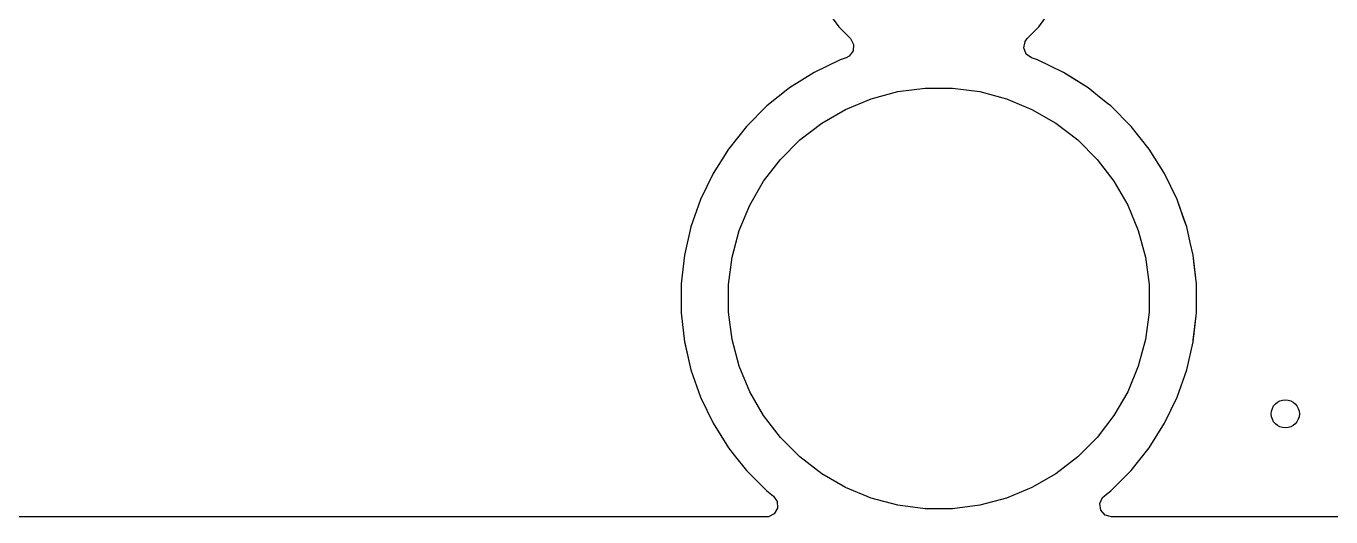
# Model space of a CAD drawing. Header units: inches. Extents: x 6.57 to 9.79, y -8.72 to -3.17.
# Drawn here: x 7.118 to 7.667, y -8.724 to -8.518 of the extents above; entities that cross this region are included whole.
import ezdxf

# ---------------------------------------------------------------- set-up
doc = ezdxf.new("R2010")
doc.units = ezdxf.units.IN
doc.header["$MEASUREMENT"] = 0
doc.layers.add('In2.Cu', color=33, linetype='CONTINUOUS', true_color=0xce7d2c)

msp = doc.modelspace()

# ---------------------------------------------------------------- linework, layer by layer
at = {"layer": 'In2.Cu', "linetype": 'CONTINUOUS'}
for p, q in [((7.45481, -8.51151), (7.45991, -8.51853)), ((7.45481, -8.51151), (7.45991, -8.51853)), ((7.45481, -8.51151), (7.45991, -8.51853)), ((7.45481, -8.51151), (7.45991, -8.51853)), ((7.54402, -8.51853), (7.54912, -8.51151)), ((7.54402, -8.51853), (7.54912, -8.51151)), ((7.54402, -8.51853), (7.54912, -8.51151)), ((7.45991, -8.51853), (7.45991, -8.51853)), ((7.45991, -8.51853), (7.46484, -8.52346)), ((7.45991, -8.51853), (7.45991, -8.51853)), ((7.45991, -8.51853), (7.46484, -8.52346)), ((7.45991, -8.51853), (7.45991, -8.51853)), ((7.45991, -8.51853), (7.46484, -8.52346)), ((7.45991, -8.51853), (7.45991, -8.51853)), ((7.45991, -8.51853), (7.46484, -8.52346)), ((7.53909, -8.52346), (7.54402, -8.51853)), ((7.53909, -8.52346), (7.54402, -8.51853)), ((7.53909, -8.52346), (7.54402, -8.51853)), ((7.53909, -8.52346), (7.54402, -8.51853)), ((7.54402, -8.51853), (7.546, -8.51581)), ((7.46484, -8.52346), (7.46616, -8.52588)), ((7.46484, -8.52346), (7.46616, -8.52588)), ((7.46484, -8.52346), (7.46616, -8.52588)), ((7.46484, -8.52346), (7.46616, -8.52588)), ((7.53821, -8.52466), (7.53909, -8.52346)), ((7.53821, -8.52466), (7.53909, -8.52346)), ((7.53821, -8.52466), (7.53909, -8.52346)), ((7.53821, -8.52466), (7.53909, -8.52346)), ((7.46596, -8.52862), (7.46431, -8.53082)), ((7.46596, -8.52862), (7.46431, -8.53082)), ((7.46596, -8.52862), (7.46431, -8.53082)), ((7.46596, -8.52862), (7.46431, -8.53082)), ((7.46616, -8.52588), (7.46596, -8.52862)), ((7.46616, -8.52588), (7.46596, -8.52862)), ((7.46616, -8.52588), (7.46596, -8.52862)), ((7.46616, -8.52588), (7.46596, -8.52862)), ((7.53768, -8.52736), (7.53821, -8.52466)), ((7.53768, -8.52736), (7.53821, -8.52466)), ((7.53768, -8.52736), (7.53821, -8.52466)), ((7.53768, -8.52736), (7.53821, -8.52466)), ((7.5387, -8.52992), (7.53768, -8.52736)), ((7.5387, -8.52992), (7.53768, -8.52736)), ((7.5387, -8.52992), (7.53768, -8.52736)), ((7.5387, -8.52992), (7.53768, -8.52736)), ((7.54093, -8.53152), (7.5387, -8.52992)), ((7.54093, -8.53152), (7.5387, -8.52992)), ((7.54093, -8.53152), (7.5387, -8.52992)), ((7.54093, -8.53152), (7.5387, -8.52992)), ((7.46046, -8.53241), (7.4495, -8.53769)), ((7.46046, -8.53241), (7.4495, -8.53769)), ((7.46046, -8.53241), (7.4495, -8.53769)), ((7.46046, -8.53241), (7.4495, -8.53769)), ((7.463, -8.53152), (7.46046, -8.53241)), ((7.463, -8.53152), (7.46046, -8.53241)), ((7.463, -8.53152), (7.46046, -8.53241)), ((7.463, -8.53152), (7.46046, -8.53241)), ((7.46046, -8.53241), (7.46046, -8.53241)), ((7.46046, -8.53241), (7.46046, -8.53241)), ((7.46046, -8.53241), (7.46046, -8.53241)), ((7.46046, -8.53241), (7.46046, -8.53241)), ((7.46431, -8.53082), (7.463, -8.53152)), ((7.46431, -8.53082), (7.463, -8.53152)), ((7.46431, -8.53082), (7.463, -8.53152)), ((7.46431, -8.53082), (7.463, -8.53152)), ((7.54347, -8.53241), (7.54093, -8.53152)), ((7.54347, -8.53241), (7.54093, -8.53152)), ((7.54347, -8.53241), (7.54093, -8.53152)), ((7.54347, -8.53241), (7.54093, -8.53152)), ((7.55443, -8.53769), (7.54347, -8.53241)), ((7.54347, -8.53241), (7.54347, -8.53241)), ((7.54347, -8.53241), (7.54347, -8.53241)), ((7.55443, -8.53769), (7.54347, -8.53241)), ((7.54347, -8.53241), (7.54347, -8.53241)), ((7.54347, -8.53241), (7.54347, -8.53241)), ((7.55443, -8.53769), (7.54347, -8.53241)), ((7.54347, -8.53241), (7.54347, -8.53241)), ((7.54347, -8.53241), (7.54347, -8.53241)), ((7.55443, -8.53769), (7.54347, -8.53241)), ((7.54347, -8.53241), (7.54347, -8.53241)), ((7.54347, -8.53241), (7.54347, -8.53241)), ((7.4495, -8.53769), (7.4392, -8.54416)), ((7.4495, -8.53769), (7.4392, -8.54416)), ((7.4495, -8.53769), (7.4392, -8.54416)), ((7.4495, -8.53769), (7.4392, -8.54416)), ((7.55761, -8.53969), (7.55443, -8.53769)), ((7.55712, -8.53938), (7.55443, -8.53769)), ((7.55761, -8.53969), (7.55443, -8.53769)), ((7.55761, -8.53969), (7.55443, -8.53769)), ((7.56473, -8.54416), (7.55712, -8.53938)), ((7.56473, -8.54416), (7.55761, -8.53969)), ((7.56473, -8.54416), (7.55761, -8.53969)), ((7.56473, -8.54416), (7.55761, -8.53969)), ((7.4392, -8.54416), (7.42969, -8.55174)), ((7.4392, -8.54416), (7.42969, -8.55174)), ((7.4392, -8.54416), (7.42969, -8.55174)), ((7.4392, -8.54416), (7.42969, -8.55174)), ((7.47349, -8.54873), (7.48468, -8.54573)), ((7.47349, -8.54873), (7.48468, -8.54573)), ((7.47349, -8.54873), (7.48468, -8.54573)), ((7.47349, -8.54873), (7.48468, -8.54573)), ((7.48468, -8.54573), (7.49617, -8.54422)), ((7.48468, -8.54573), (7.49617, -8.54422)), ((7.48468, -8.54573), (7.49617, -8.54422)), ((7.48468, -8.54573), (7.49617, -8.54422)), ((7.49617, -8.54422), (7.50776, -8.54422)), ((7.49617, -8.54422), (7.50776, -8.54422)), ((7.49617, -8.54422), (7.50776, -8.54422)), ((7.49617, -8.54422), (7.50776, -8.54422)), ((7.50776, -8.54422), (7.51925, -8.54573)), ((7.50776, -8.54422), (7.51925, -8.54573)), ((7.50776, -8.54422), (7.51925, -8.54573)), ((7.50776, -8.54422), (7.51925, -8.54573)), ((7.51925, -8.54573), (7.53044, -8.54873)), ((7.51925, -8.54573), (7.53044, -8.54873)), ((7.51925, -8.54573), (7.53044, -8.54873)), ((7.51925, -8.54573), (7.53044, -8.54873)), ((7.57028, -8.54859), (7.56473, -8.54416)), ((7.57028, -8.54859), (7.56473, -8.54416)), ((7.57028, -8.54859), (7.56473, -8.54416)), ((7.57028, -8.54859), (7.56473, -8.54416)), ((7.42969, -8.55174), (7.42109, -8.56034)), ((7.42969, -8.55174), (7.42109, -8.56034)), ((7.42969, -8.55174), (7.42109, -8.56034)), ((7.42969, -8.55174), (7.42109, -8.56034)), ((7.46279, -8.55317), (7.47349, -8.54873)), ((7.46279, -8.55317), (7.47349, -8.54873)), ((7.46279, -8.55317), (7.47349, -8.54873)), ((7.46279, -8.55317), (7.47349, -8.54873)), ((7.53044, -8.54873), (7.54114, -8.55317)), ((7.53044, -8.54873), (7.54114, -8.55317)), ((7.53044, -8.54873), (7.54114, -8.55317)), ((7.53044, -8.54873), (7.54114, -8.55317)), ((7.5729, -8.55068), (7.57028, -8.54859)), ((7.5729, -8.55068), (7.57028, -8.54859)), ((7.5729, -8.55068), (7.57028, -8.54859)), ((7.5729, -8.55068), (7.57028, -8.54859)), ((7.57424, -8.55174), (7.5729, -8.55068)), ((7.57424, -8.55174), (7.5729, -8.55068)), ((7.57424, -8.55174), (7.5729, -8.55068)), ((7.57424, -8.55174), (7.5729, -8.55068)), ((7.58284, -8.56034), (7.57424, -8.55174)), ((7.58284, -8.56034), (7.57424, -8.55174)), ((7.58284, -8.56034), (7.57424, -8.55174)), ((7.58284, -8.56034), (7.57424, -8.55174)), ((7.45275, -8.55896), (7.46279, -8.55317)), ((7.45275, -8.55896), (7.46279, -8.55317)), ((7.45275, -8.55896), (7.46279, -8.55317)), ((7.45275, -8.55896), (7.46279, -8.55317)), ((7.54114, -8.55317), (7.55118, -8.55896)), ((7.54114, -8.55317), (7.55118, -8.55896)), ((7.54114, -8.55317), (7.55118, -8.55896)), ((7.54114, -8.55317), (7.55118, -8.55896)), ((7.42109, -8.56034), (7.41351, -8.56985)), ((7.42109, -8.56034), (7.41351, -8.56985)), ((7.42109, -8.56034), (7.41351, -8.56985)), ((7.42109, -8.56034), (7.41351, -8.56985)), ((7.44356, -8.56601), (7.45275, -8.55896)), ((7.44356, -8.56601), (7.45275, -8.55896)), ((7.44356, -8.56601), (7.45275, -8.55896)), ((7.44356, -8.56601), (7.45275, -8.55896)), ((7.55118, -8.55896), (7.56037, -8.56601)), ((7.55118, -8.55896), (7.56037, -8.56601)), ((7.55118, -8.55896), (7.56037, -8.56601)), ((7.55118, -8.55896), (7.56037, -8.56601)), ((7.59042, -8.56985), (7.58284, -8.56034)), ((7.59042, -8.56985), (7.58284, -8.56034)), ((7.59042, -8.56985), (7.58284, -8.56034)), ((7.59042, -8.56985), (7.58284, -8.56034)), ((7.43537, -8.57421), (7.44356, -8.56601)), ((7.43537, -8.57421), (7.44356, -8.56601)), ((7.43537, -8.57421), (7.44356, -8.56601)), ((7.43537, -8.57421), (7.44356, -8.56601)), ((7.56037, -8.56601), (7.56857, -8.57421)), ((7.56037, -8.56601), (7.56857, -8.57421)), ((7.56037, -8.56601), (7.56857, -8.57421)), ((7.56037, -8.56601), (7.56857, -8.57421)), ((7.41351, -8.56985), (7.40704, -8.58015)), ((7.41351, -8.56985), (7.40704, -8.58015)), ((7.41351, -8.56985), (7.40704, -8.58015)), ((7.41351, -8.56985), (7.40704, -8.58015)), ((7.59689, -8.58015), (7.59042, -8.56985)), ((7.59689, -8.58015), (7.59042, -8.56985)), ((7.59689, -8.58015), (7.59042, -8.56985)), ((7.59689, -8.58015), (7.59042, -8.56985)), ((7.42831, -8.5834), (7.43537, -8.57421)), ((7.42831, -8.5834), (7.43537, -8.57421)), ((7.42831, -8.5834), (7.43537, -8.57421)), ((7.42831, -8.5834), (7.43537, -8.57421)), ((7.56857, -8.57421), (7.57562, -8.5834)), ((7.56857, -8.57421), (7.57562, -8.5834)), ((7.56857, -8.57421), (7.57562, -8.5834)), ((7.56857, -8.57421), (7.57562, -8.5834)), ((7.40704, -8.58015), (7.40176, -8.59111)), ((7.40704, -8.58015), (7.40176, -8.59111)), ((7.40704, -8.58015), (7.40176, -8.59111)), ((7.40704, -8.58015), (7.40176, -8.59111)), ((7.42252, -8.59343), (7.42831, -8.5834)), ((7.42252, -8.59343), (7.42831, -8.5834)), ((7.42252, -8.59343), (7.42831, -8.5834)), ((7.42252, -8.59343), (7.42831, -8.5834)), ((7.57562, -8.5834), (7.58141, -8.59343)), ((7.57562, -8.5834), (7.58141, -8.59343)), ((7.57562, -8.5834), (7.58141, -8.59343)), ((7.57562, -8.5834), (7.58141, -8.59343)), ((7.60217, -8.59111), (7.59689, -8.58015)), ((7.60217, -8.59111), (7.59689, -8.58015)), ((7.60217, -8.59111), (7.59689, -8.58015)), ((7.60217, -8.59111), (7.59689, -8.58015)), ((7.40176, -8.59111), (7.39775, -8.60259)), ((7.40176, -8.59111), (7.39775, -8.60259)), ((7.40176, -8.59111), (7.39775, -8.60259)), ((7.40176, -8.59111), (7.39775, -8.60259)), ((7.40176, -8.59111), (7.40176, -8.59111)), ((7.40176, -8.59111), (7.40176, -8.59111)), ((7.40176, -8.59111), (7.40176, -8.59111)), ((7.40176, -8.59111), (7.40176, -8.59111)), ((7.41808, -8.60414), (7.42252, -8.59343)), ((7.41808, -8.60414), (7.42252, -8.59343)), ((7.41808, -8.60414), (7.42252, -8.59343)), ((7.41808, -8.60414), (7.42252, -8.59343)), ((7.58141, -8.59343), (7.58585, -8.60414)), ((7.58141, -8.59343), (7.58585, -8.60414)), ((7.58141, -8.59343), (7.58585, -8.60414)), ((7.58141, -8.59343), (7.58585, -8.60414)), ((7.60502, -8.59926), (7.60217, -8.59111)), ((7.60288, -8.59313), (7.60217, -8.59111)), ((7.60486, -8.5988), (7.60217, -8.59111)), ((7.60217, -8.59111), (7.60217, -8.59111)), ((7.60486, -8.5988), (7.60217, -8.59111)), ((7.60217, -8.59111), (7.60217, -8.59111)), ((7.6058, -8.60148), (7.60288, -8.59313)), ((7.60618, -8.60259), (7.60486, -8.5988)), ((7.60618, -8.60259), (7.60486, -8.5988)), ((7.60618, -8.60259), (7.60502, -8.59926)), ((7.39775, -8.60259), (7.39504, -8.61445)), ((7.39775, -8.60259), (7.39504, -8.61445)), ((7.39775, -8.60259), (7.39504, -8.61445)), ((7.39775, -8.60259), (7.39504, -8.61445)), ((7.39775, -8.60259), (7.39775, -8.60259)), ((7.39775, -8.60259), (7.39775, -8.60259)), ((7.39775, -8.60259), (7.39775, -8.60259)), ((7.39775, -8.60259), (7.39775, -8.60259)), ((7.41508, -8.61533), (7.41808, -8.60414)), ((7.41508, -8.61533), (7.41808, -8.60414)), ((7.41508, -8.61533), (7.41808, -8.60414)), ((7.41508, -8.61533), (7.41808, -8.60414)), ((7.58585, -8.60414), (7.58885, -8.61533)), ((7.58585, -8.60414), (7.58885, -8.61533)), ((7.58585, -8.60414), (7.58885, -8.61533)), ((7.58585, -8.60414), (7.58885, -8.61533)), ((7.60618, -8.60259), (7.6058, -8.60148)), ((7.60768, -8.60914), (7.60618, -8.60259)), ((7.60768, -8.60914), (7.60618, -8.60259)), ((7.60768, -8.60914), (7.60618, -8.60259)), ((7.60768, -8.60914), (7.60618, -8.60259)), ((7.60889, -8.61445), (7.60768, -8.60914)), ((7.60889, -8.61445), (7.60768, -8.60914)), ((7.60889, -8.61445), (7.60768, -8.60914)), ((7.60889, -8.61445), (7.60768, -8.60914)), ((7.39504, -8.61445), (7.39368, -8.62653)), ((7.39504, -8.61445), (7.39368, -8.62653)), ((7.39504, -8.61445), (7.39368, -8.62653)), ((7.39504, -8.61445), (7.39368, -8.62653)), ((7.39504, -8.61445), (7.39504, -8.61445)), ((7.39504, -8.61445), (7.39504, -8.61445)), ((7.39504, -8.61445), (7.39504, -8.61445)), ((7.39504, -8.61445), (7.39504, -8.61445)), ((7.41357, -8.62682), (7.41508, -8.61533)), ((7.41357, -8.62682), (7.41508, -8.61533)), ((7.41357, -8.62682), (7.41508, -8.61533)), ((7.41357, -8.62682), (7.41508, -8.61533)), ((7.58885, -8.61533), (7.59036, -8.62682)), ((7.58885, -8.61533), (7.59036, -8.62682)), ((7.58885, -8.61533), (7.59036, -8.62682)), ((7.58885, -8.61533), (7.59036, -8.62682)), ((7.60921, -8.61729), (7.60889, -8.61445)), ((7.60889, -8.61445), (7.60889, -8.61445)), ((7.60917, -8.61688), (7.60889, -8.61445)), ((7.60889, -8.61445), (7.60889, -8.61445)), ((7.61025, -8.62653), (7.60889, -8.61445)), ((7.60889, -8.61445), (7.60889, -8.61445)), ((7.60921, -8.61729), (7.60889, -8.61445)), ((7.60889, -8.61445), (7.60889, -8.61445)), ((7.61025, -8.62653), (7.60917, -8.61688)), ((7.61025, -8.62653), (7.60921, -8.61729)), ((7.61025, -8.62653), (7.60921, -8.61729)), ((7.39368, -8.62653), (7.39368, -8.63869)), ((7.39368, -8.62653), (7.39368, -8.63869)), ((7.39368, -8.62653), (7.39368, -8.63869)), ((7.39368, -8.62653), (7.39368, -8.63869)), ((7.41357, -8.63841), (7.41357, -8.62682)), ((7.41357, -8.63841), (7.41357, -8.62682)), ((7.41357, -8.63841), (7.41357, -8.62682)), ((7.41357, -8.63841), (7.41357, -8.62682)), ((7.59036, -8.62682), (7.59036, -8.63841)), ((7.59036, -8.62682), (7.59036, -8.63841)), ((7.59036, -8.62682), (7.59036, -8.63841)), ((7.59036, -8.62682), (7.59036, -8.63841)), ((7.61025, -8.63869), (7.61025, -8.62653)), ((7.61025, -8.63869), (7.61025, -8.62653)), ((7.61025, -8.63869), (7.61025, -8.62653)), ((7.61025, -8.62653), (7.61025, -8.62653)), ((7.61025, -8.63869), (7.61025, -8.62653)), ((7.39368, -8.63869), (7.39504, -8.65078)), ((7.39368, -8.63869), (7.39504, -8.65078)), ((7.39368, -8.63869), (7.39504, -8.65078)), ((7.39368, -8.63869), (7.39504, -8.65078)), ((7.41508, -8.64989), (7.41357, -8.63841)), ((7.41508, -8.64989), (7.41357, -8.63841)), ((7.41508, -8.64989), (7.41357, -8.63841)), ((7.41508, -8.64989), (7.41357, -8.63841)), ((7.59036, -8.63841), (7.58885, -8.64989)), ((7.59036, -8.63841), (7.58885, -8.64989)), ((7.59036, -8.63841), (7.58885, -8.64989)), ((7.59036, -8.63841), (7.58885, -8.64989)), ((7.60889, -8.65078), (7.61025, -8.63869)), ((7.60889, -8.65078), (7.61025, -8.63869)), ((7.60896, -8.65013), (7.61025, -8.63869)), ((7.60972, -8.6434), (7.61025, -8.63869)), ((7.61025, -8.63869), (7.61025, -8.63869)), ((7.60889, -8.65078), (7.60972, -8.6434)), ((7.41808, -8.66109), (7.41508, -8.64989)), ((7.41808, -8.66109), (7.41508, -8.64989)), ((7.41808, -8.66109), (7.41508, -8.64989)), ((7.41808, -8.66109), (7.41508, -8.64989)), ((7.58885, -8.64989), (7.58585, -8.66109)), ((7.58885, -8.64989), (7.58585, -8.66109)), ((7.58885, -8.64989), (7.58585, -8.66109)), ((7.58885, -8.64989), (7.58585, -8.66109)), ((7.60889, -8.65078), (7.60896, -8.65013)), ((7.39504, -8.65078), (7.39504, -8.65078)), ((7.39504, -8.65078), (7.39775, -8.66264)), ((7.39504, -8.65078), (7.39504, -8.65078)), ((7.39504, -8.65078), (7.39775, -8.66264)), ((7.39504, -8.65078), (7.39504, -8.65078)), ((7.39504, -8.65078), (7.39504, -8.65078)), ((7.39504, -8.65078), (7.39514, -8.6512)), ((7.39504, -8.65078), (7.39504, -8.65078)), ((7.39504, -8.65078), (7.39775, -8.66264)), ((7.39514, -8.6512), (7.39775, -8.66264)), ((7.60618, -8.66264), (7.60889, -8.65078)), ((7.60618, -8.66264), (7.60889, -8.65078)), ((7.60618, -8.66264), (7.60889, -8.65078)), ((7.60618, -8.66264), (7.60889, -8.65078)), ((7.60889, -8.65078), (7.60889, -8.65078)), ((7.42252, -8.67179), (7.41808, -8.66109)), ((7.42252, -8.67179), (7.41808, -8.66109)), ((7.42252, -8.67179), (7.41808, -8.66109)), ((7.42252, -8.67179), (7.41808, -8.66109)), ((7.58585, -8.66109), (7.58141, -8.67179)), ((7.58585, -8.66109), (7.58141, -8.67179)), ((7.58585, -8.66109), (7.58141, -8.67179)), ((7.58585, -8.66109), (7.58141, -8.67179)), ((7.39775, -8.66264), (7.39775, -8.66264)), ((7.39775, -8.66264), (7.40176, -8.67412)), ((7.39775, -8.66264), (7.39775, -8.66264)), ((7.39775, -8.66264), (7.40176, -8.67412)), ((7.39775, -8.66264), (7.39775, -8.66264)), ((7.39775, -8.66264), (7.40176, -8.67412)), ((7.39775, -8.66264), (7.39775, -8.66264)), ((7.39775, -8.66264), (7.40176, -8.67412)), ((7.60217, -8.67412), (7.60618, -8.66264)), ((7.60217, -8.67412), (7.60618, -8.66264)), ((7.60217, -8.67412), (7.60618, -8.66264)), ((7.60217, -8.67412), (7.60618, -8.66264)), ((7.42831, -8.68183), (7.42252, -8.67179)), ((7.42831, -8.68183), (7.42252, -8.67179)), ((7.42831, -8.68183), (7.42252, -8.67179)), ((7.42831, -8.68183), (7.42252, -8.67179)), ((7.58141, -8.67179), (7.57562, -8.68183)), ((7.58141, -8.67179), (7.57562, -8.68183)), ((7.58141, -8.67179), (7.57562, -8.68183)), ((7.58141, -8.67179), (7.57562, -8.68183)), ((7.40176, -8.67412), (7.40176, -8.67412)), ((7.40176, -8.67412), (7.40704, -8.68508)), ((7.40176, -8.67412), (7.40176, -8.67412)), ((7.40176, -8.67412), (7.40704, -8.68508)), ((7.40176, -8.67412), (7.40176, -8.67412)), ((7.40176, -8.67412), (7.40704, -8.68508)), ((7.40176, -8.67412), (7.40176, -8.67412)), ((7.40176, -8.67412), (7.40704, -8.68508)), ((7.59689, -8.68508), (7.60217, -8.67412)), ((7.59689, -8.68508), (7.60217, -8.67412)), ((7.59689, -8.68508), (7.60217, -8.67412)), ((7.59689, -8.68508), (7.60217, -8.67412)), ((7.43537, -8.69102), (7.42831, -8.68183)), ((7.43537, -8.69102), (7.42831, -8.68183)), ((7.43537, -8.69102), (7.42831, -8.68183)), ((7.43537, -8.69102), (7.42831, -8.68183)), ((7.57562, -8.68183), (7.56857, -8.69102)), ((7.57562, -8.68183), (7.56857, -8.69102)), ((7.57562, -8.68183), (7.56857, -8.69102)), ((7.57562, -8.68183), (7.56857, -8.69102)), ((7.40704, -8.68508), (7.40704, -8.68508)), ((7.40704, -8.68508), (7.41351, -8.69537)), ((7.40704, -8.68508), (7.40704, -8.68508)), ((7.40704, -8.68508), (7.41351, -8.69537)), ((7.40704, -8.68508), (7.40704, -8.68508)), ((7.40704, -8.68508), (7.41351, -8.69537)), ((7.40704, -8.68508), (7.40704, -8.68508)), ((7.40704, -8.68508), (7.41351, -8.69537)), ((7.59042, -8.69537), (7.59689, -8.68508)), ((7.59042, -8.69537), (7.59689, -8.68508)), ((7.59042, -8.69537), (7.59689, -8.68508)), ((7.59042, -8.69537), (7.59689, -8.68508)), ((7.44356, -8.69921), (7.43537, -8.69102)), ((7.44356, -8.69921), (7.43537, -8.69102)), ((7.44356, -8.69921), (7.43537, -8.69102)), ((7.44356, -8.69921), (7.43537, -8.69102)), ((7.56857, -8.69102), (7.56037, -8.69921)), ((7.56857, -8.69102), (7.56037, -8.69921)), ((7.56857, -8.69102), (7.56037, -8.69921)), ((7.56857, -8.69102), (7.56037, -8.69921)), ((7.41351, -8.69537), (7.41597, -8.69846)), ((7.41351, -8.69537), (7.41597, -8.69846)), ((7.41351, -8.69537), (7.41597, -8.69846)), ((7.41351, -8.69537), (7.41597, -8.69846)), ((7.41597, -8.69846), (7.42109, -8.70488)), ((7.41597, -8.69846), (7.42109, -8.70488)), ((7.41597, -8.69846), (7.42109, -8.70488)), ((7.41597, -8.69846), (7.42109, -8.70488)), ((7.45275, -8.70627), (7.44356, -8.69921)), ((7.45275, -8.70627), (7.44356, -8.69921)), ((7.45275, -8.70627), (7.44356, -8.69921)), ((7.45275, -8.70627), (7.44356, -8.69921)), ((7.56037, -8.69921), (7.55118, -8.70627)), ((7.56037, -8.69921), (7.55118, -8.70627)), ((7.56037, -8.69921), (7.55118, -8.70627)), ((7.56037, -8.69921), (7.55118, -8.70627)), ((7.58284, -8.70488), (7.59042, -8.69537)), ((7.58284, -8.70488), (7.59042, -8.69537)), ((7.58284, -8.70488), (7.59042, -8.69537)), ((7.58284, -8.70488), (7.59042, -8.69537)), ((7.42109, -8.70488), (7.42969, -8.71348)), ((7.42109, -8.70488), (7.42969, -8.71348)), ((7.42109, -8.70488), (7.42969, -8.71348)), ((7.42109, -8.70488), (7.42969, -8.71348)), ((7.57424, -8.71348), (7.58284, -8.70488)), ((7.57424, -8.71348), (7.58284, -8.70488)), ((7.57424, -8.71348), (7.58284, -8.70488)), ((7.57424, -8.71348), (7.58284, -8.70488)), ((7.46279, -8.71206), (7.45275, -8.70627)), ((7.46279, -8.71206), (7.45275, -8.70627)), ((7.46279, -8.71206), (7.45275, -8.70627)), ((7.46279, -8.71206), (7.45275, -8.70627)), ((7.55118, -8.70627), (7.54114, -8.71206)), ((7.55118, -8.70627), (7.54114, -8.71206)), ((7.55118, -8.70627), (7.54114, -8.71206)), ((7.55118, -8.70627), (7.54114, -8.71206)), ((7.42969, -8.71348), (7.43246, -8.71569)), ((7.42969, -8.71348), (7.43246, -8.71569)), ((7.42969, -8.71348), (7.43246, -8.71569)), ((7.42969, -8.71348), (7.43246, -8.71569)), ((7.43246, -8.71569), (7.43404, -8.71794)), ((7.43246, -8.71569), (7.43404, -8.71794)), ((7.43246, -8.71569), (7.43404, -8.71794)), ((7.43246, -8.71569), (7.43404, -8.71794)), ((7.47349, -8.71649), (7.46279, -8.71206)), ((7.47349, -8.71649), (7.46279, -8.71206)), ((7.47349, -8.71649), (7.46279, -8.71206)), ((7.47349, -8.71649), (7.46279, -8.71206)), ((7.48468, -8.71949), (7.47349, -8.71649)), ((7.48468, -8.71949), (7.47349, -8.71649)), ((7.48468, -8.71949), (7.47349, -8.71649)), ((7.48468, -8.71949), (7.47349, -8.71649)), ((7.53044, -8.71649), (7.51925, -8.71949)), ((7.53044, -8.71649), (7.51925, -8.71949)), ((7.53044, -8.71649), (7.51925, -8.71949)), ((7.53044, -8.71649), (7.51925, -8.71949)), ((7.54114, -8.71206), (7.53044, -8.71649)), ((7.54114, -8.71206), (7.53044, -8.71649)), ((7.54114, -8.71206), (7.53044, -8.71649)), ((7.54114, -8.71206), (7.53044, -8.71649)), ((7.56968, -8.71881), (7.57082, -8.71631)), ((7.56968, -8.71881), (7.57082, -8.71631)), ((7.56968, -8.71881), (7.57082, -8.71631)), ((7.56968, -8.71881), (7.57082, -8.71631)), ((7.57082, -8.71631), (7.57147, -8.71569)), ((7.57082, -8.71631), (7.57147, -8.71569)), ((7.57082, -8.71631), (7.57147, -8.71569)), ((7.57082, -8.71631), (7.57147, -8.71569)), ((7.57147, -8.71569), (7.57246, -8.7149)), ((7.57147, -8.71569), (7.57246, -8.7149)), ((7.57147, -8.71569), (7.57246, -8.7149)), ((7.57147, -8.71569), (7.57246, -8.7149)), ((7.57246, -8.7149), (7.57424, -8.71348)), ((7.57246, -8.7149), (7.57424, -8.71348)), ((7.57246, -8.7149), (7.57424, -8.71348)), ((7.57246, -8.7149), (7.57424, -8.71348)), ((7.43416, -8.72069), (7.43276, -8.72306)), ((7.43416, -8.72069), (7.43276, -8.72306)), ((7.43416, -8.72069), (7.43276, -8.72306)), ((7.43416, -8.72069), (7.43276, -8.72306)), ((7.43404, -8.71794), (7.43416, -8.72069)), ((7.43404, -8.71794), (7.43416, -8.72069)), ((7.43404, -8.71794), (7.43416, -8.72069)), ((7.43404, -8.71794), (7.43416, -8.72069)), ((7.49617, -8.72101), (7.48468, -8.71949)), ((7.49617, -8.72101), (7.48468, -8.71949)), ((7.49617, -8.72101), (7.48468, -8.71949)), ((7.49617, -8.72101), (7.48468, -8.71949)), ((7.50776, -8.72101), (7.49617, -8.72101)), ((7.50776, -8.72101), (7.49617, -8.72101)), ((7.50776, -8.72101), (7.49617, -8.72101)), ((7.50776, -8.72101), (7.49617, -8.72101)), ((7.51925, -8.71949), (7.50776, -8.72101)), ((7.51925, -8.71949), (7.50776, -8.72101)), ((7.51925, -8.71949), (7.50776, -8.72101)), ((7.51925, -8.71949), (7.50776, -8.72101)), ((7.57007, -8.72154), (7.56968, -8.71881)), ((7.57007, -8.72154), (7.56968, -8.71881)), ((7.57007, -8.72154), (7.56968, -8.71881)), ((7.57007, -8.72154), (7.56968, -8.71881)), ((7.57187, -8.72361), (7.57007, -8.72154)), ((7.57187, -8.72361), (7.57007, -8.72154)), ((7.57187, -8.72361), (7.57007, -8.72154)), ((7.57187, -8.72361), (7.57007, -8.72154)), ((7.42942, -8.72439), (7.02806, -8.72439)), ((7.42942, -8.72439), (7.02806, -8.72439)), ((7.42942, -8.72439), (7.02806, -8.72439)), ((7.42942, -8.72439), (7.02806, -8.72439)), ((7.43031, -8.72431), (7.42942, -8.72439)), ((7.43031, -8.72431), (7.42942, -8.72439)), ((7.43031, -8.72431), (7.42942, -8.72439)), ((7.43031, -8.72431), (7.42942, -8.72439)), ((7.43276, -8.72306), (7.43031, -8.72431)), ((7.43276, -8.72306), (7.43031, -8.72431)), ((7.43276, -8.72306), (7.43031, -8.72431)), ((7.43276, -8.72306), (7.43031, -8.72431)), ((7.57451, -8.72439), (7.57187, -8.72361)), ((7.57451, -8.72439), (7.57187, -8.72361)), ((7.57451, -8.72439), (7.57187, -8.72361)), ((7.57451, -8.72439), (7.57187, -8.72361)), ((9.64416, -8.72439), (7.57451, -8.72439)), ((8.04925, -8.72439), (7.57451, -8.72439)), ((9.64416, -8.72439), (7.57451, -8.72439)), ((9.64416, -8.72439), (7.57451, -8.72439))]:
    msp.add_line(p, q, dxfattribs=at)
at = {"layer": 'In2.Cu'}
msp.add_circle((7.64764, -8.6811), 0.00591, dxfattribs=at)
msp.add_circle((7.64764, -8.6811), 0.00591, dxfattribs=at)
msp.add_circle((7.64764, -8.6811), 0.00591, dxfattribs=at)
msp.add_circle((7.64764, -8.6811), 0.00591, dxfattribs=at)

doc.saveas('drawing.dxf')
